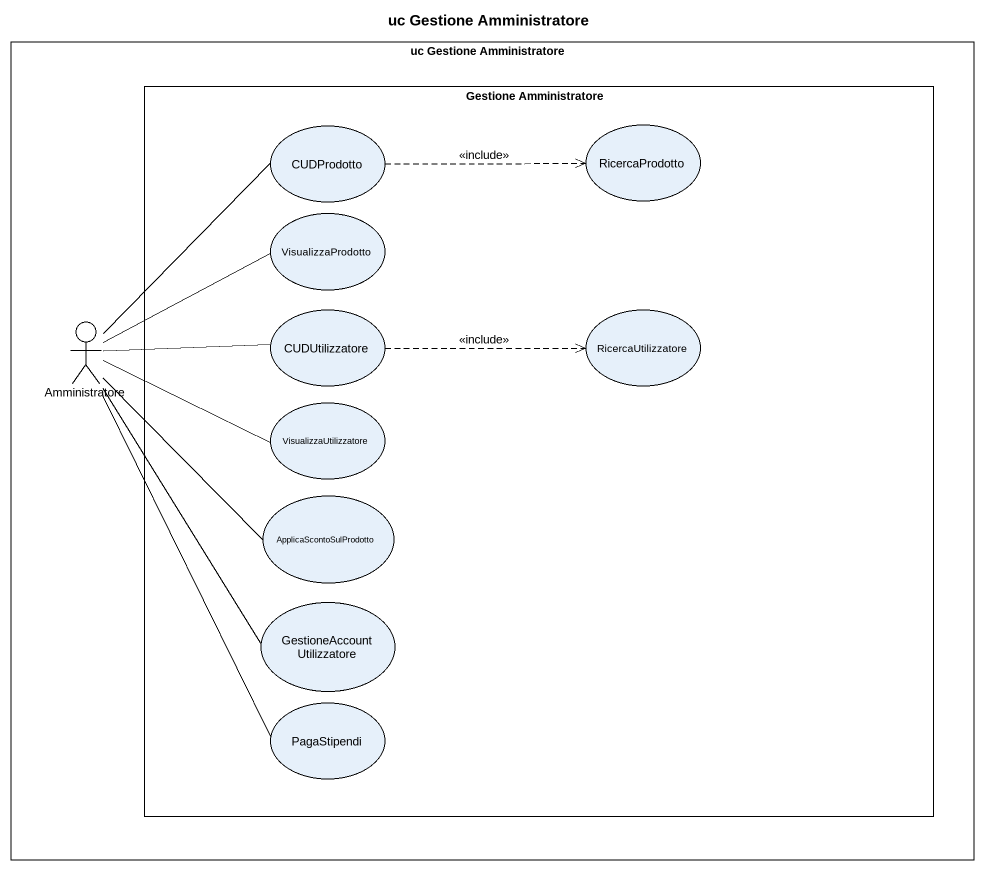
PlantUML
@startuml
title uc Gestione Amministratore
rectangle "uc Gestione Amministratore" as uc_Gestione_Amministratore {
  rectangle "Gestione Amministratore" as Gestione_Amministratore {
    usecase CUDProdotto
    usecase RicercaProdotto
    usecase VisualizzaProdotto
    usecase CUDUtilizzatore
    usecase RicercaUtilizzatore
    usecase VisualizzaUtilizzatore
    usecase ApplicaScontoSulProdotto
    usecase GestioneAccountUtilizzatore
    usecase PagaStipendi
  }
  actor Amministratore
}
CUDProdotto .right.> RicercaProdotto : <<include>>
CUDProdotto -- Amministratore
VisualizzaProdotto -left- Amministratore
CUDUtilizzatore -left- Amministratore
CUDUtilizzatore .right.> RicercaUtilizzatore : <<include>>
VisualizzaUtilizzatore -left- Amministratore
ApplicaScontoSulProdotto -up- Amministratore
GestioneAccountUtilizzatore -up- Amministratore
PagaStipendi -up- Amministratore
@enduml
